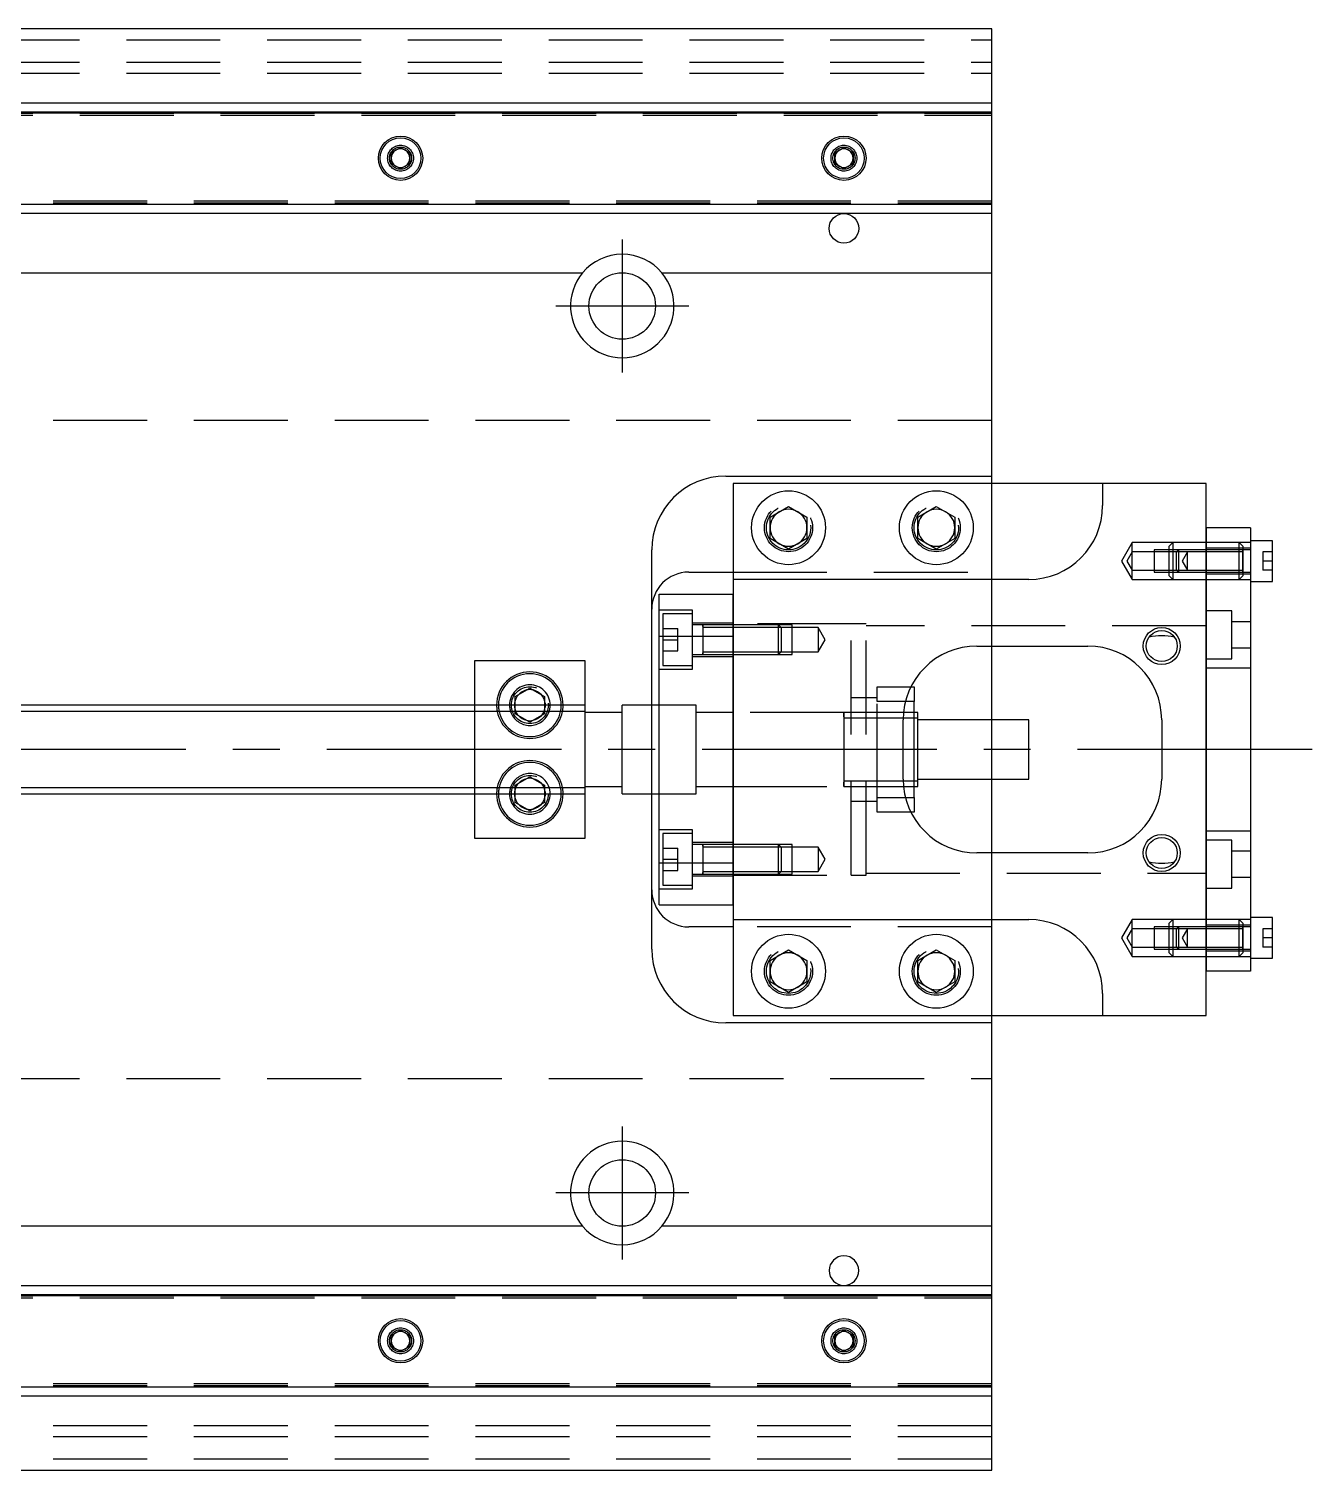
# Model space of a CAD drawing. Extents: x -10 to 660, y -250 to 102.
# Drawn here: x 329.7 to 503.4, y -97.5 to 97.5 of the extents above; entities that cross this region are included whole.
import ezdxf

# ---------------------------------------------------------------- set-up
doc = ezdxf.new("R2010")
doc.units = 0
doc.linetypes.add('CENTER', pattern=[50.8, 31.75, -6.35, 6.35, -6.35])
doc.linetypes.add('DASHED', pattern=[19.05, 12.7, -6.35])
doc.layers.get('0').update_dxf_attribs({"linetype": 'CONTINUOUS'})
doc.layers.add('CENTER', color=1, linetype='CENTER')

msp = doc.modelspace()

# ---------------------------------------------------------------- linework, layer by layer
at = {"color": 3, "linetype": 'DASHED'}
for p, q in [((0, 96), (460, 96)), ((0, 93), (460, 93)), ((0, 91.5), (460, 91.5)), ((298.5, 86.1), (460, 86.1)), ((305, 86.1147), (460, 86.1147)), ((298.5, 85.8), (460, 85.8)), ((378.5, 80), (378.516134, 80.21941)), ((441.477374, 80.25955), (441.5, 80)), ((460, 74.2), (298.5, 74.2)), ((460, 73.9), (298.5, 73.9)), ((460, 73.8853), (305, 73.8853)), ((460, 44.5), (0, 44.5)), ((460, 24), (460, 36)), ((435.477798, 30.364306), (435.5, 30)), ((455.477798, 30.364306), (455.5, 30)), ((479, 28), (477.556624, 25.5)), ((479, 26.75), (479, 28)), ((484.5, 28), (479, 28)), ((484.5, 28), (484, 27.5)), ((484, 23.5), (484, 27.5)), ((484.5, 28), (484.5, 23)), ((489, 28), (484.5, 28)), ((493.5, 28), (489, 28)), ((493.5, 27), (493.5, 28)), ((494, 27.5), (493.5, 28)), ((495, 28), (493.5, 28)), ((494, 27.5), (494, 27.140536)), ((477.556624, 25.5), (479, 23)), ((479, 26.75), (478.278312, 25.5)), ((478.278312, 25.5), (479, 24.25)), ((479, 24.25), (479, 26.75)), ((482, 26.75), (479, 26.75)), ((482, 26.999994), (482, 24.000006)), ((485.25, 26.999994), (482, 26.999994)), ((485, 26.75), (482, 26.75)), ((485.25, 27), (485, 26.75)), ((485, 24.25), (485, 26.75)), ((489, 26.75), (485, 26.75)), ((485.25, 27), (485.25, 24)), ((489, 27), (485.25, 27)), ((489, 26.999994), (485.25, 26.999994)), ((486.5, 26.75), (485.778312, 25.5)), ((485.778312, 25.5), (486.5, 24.25)), ((486.5, 24.25), (486.5, 26.75)), ((495, 27.25), (489, 27.25)), ((494, 27), (489, 27)), ((494, 26.75), (489, 26.75)), ((493.5, 26.75), (493.5, 27)), ((493.5, 24.25), (493.5, 26.75)), ((494, 27), (493.995, 27)), ((494, 27.140536), (494, 27)), ((494, 23.999994), (494, 27.000006)), ((494, 24.00051), (494, 27.000006)), ((494, 26.875392), (494, 27)), ((494, 27), (494, 26.875392)), ((494.005, 27), (494, 27)), ((495, 27), (494, 27)), ((494, 24.124608), (494, 26.875392)), ((494, 26.875392), (494, 25.498804)), ((494, 25.498804), (494, 24.124608)), ((496.7, 26.75), (496.7, 25.5)), ((498, 26.75), (496.7, 26.75)), ((498, 25.5), (496.7, 25.5)), ((496.7, 25.5), (496.7, 24.25)), ((425, 24), (460, 24)), ((460, 23), (460, 24)), ((479, 23), (479, 24.25)), ((479, 24.25), (482, 24.25)), ((482, 24.25), (485, 24.25)), ((482, 24.000006), (485.25, 24.000006)), ((484, 23.5), (484.5, 23)), ((485, 24.25), (489, 24.25)), ((485, 24.25), (485.25, 24)), ((485.25, 24.000006), (489, 24.000006)), ((485.25, 24), (489, 24)), ((489, 24.25), (494, 24.25)), ((489, 24), (494, 24)), ((489, 23.75), (495, 23.75)), ((493.5, 24), (493.5, 24.25)), ((493.5, 23), (493.5, 24)), ((493.5, 23), (494, 23.5)), ((493.995, 24), (494, 24)), ((494, 24), (494, 24.124608)), ((494, 24.124608), (494, 24)), ((494, 23.999994), (494, 24.00051)), ((494, 24), (494, 23.859464)), ((494, 24), (494.005, 24)), ((494, 24), (495, 24)), ((494, 23.859464), (494, 23.5)), ((498, 24.25), (496.7, 24.25)), ((460, 14), (460, 23)), ((479, 23), (484.5, 23)), ((484.5, 23), (489, 23)), ((489, 23), (493.5, 23)), ((493.5, 23), (495, 23)), ((425, 15.32971), (425, 21)), ((419.5, 18.849242), (415, 18.849242)), ((415.5, 18.349242), (415.5, 11.349242)), ((419.5, 18.349242), (415.5, 18.349242)), ((419.5, 10.849242), (419.5, 18.849242)), ((492.5, 18.75), (489, 18.75)), ((492.5, 12.25), (492.5, 18.75)), ((415.5, 16.349242), (417.5, 16.349242)), ((417.5, 14.849242), (417.5, 16.349242)), ((425, 17.099242), (419.5, 17.099242)), ((420.9, 16.849242), (419.5, 16.849242)), ((420.9, 16.849242), (420.895, 16.849242)), ((420.9, 16.849248), (420.9, 12.849238)), ((420.9, 16.849248), (420.9, 12.849238)), ((420.9, 16.849248), (420.9, 12.849238)), ((420.9, 16.849242), (420.9, 16.63278)), ((420.9, 16.632534), (420.9, 16.849242)), ((420.905, 16.849242), (420.9, 16.849242)), ((425, 16.849242), (420.9, 16.849242)), ((420.9, 16.63278), (420.9, 13.065704)), ((425, 16.499242), (420.9, 16.499242)), ((441, 17), (425, 17)), ((431.15, 16.849242), (425, 16.849242)), ((431.15, 16.849238), (425, 16.849238)), ((431.5, 16.499242), (425, 16.499242)), ((431.15, 12.849242), (431.15, 16.849242)), ((431.5, 16.499242), (431.15, 16.849242)), ((433, 16.849238), (431.15, 16.849238)), ((431.5, 16.499242), (431.5, 13.199242)), ((433, 16.499242), (431.5, 16.499242)), ((433, 12.849248), (433, 16.849238)), ((436.5, 16.499242), (433, 16.499242)), ((436.5, 16.499242), (436.5, 13.199242)), ((437.452628, 14.849242), (436.5, 16.499242)), ((441, -17), (441, 17)), ((443, 17), (441, 17)), ((443, -17), (443, 17)), ((489, 16.75), (443, 16.75)), ((495, 17.25), (492.5, 17.25)), ((415.5, 14.849242), (417.5, 14.849242)), ((417.5, 13.349242), (417.5, 14.849242)), ((436.5, 13.199242), (437.452628, 14.849242)), ((492.5, 13.75), (495, 13.75)), ((415.5, 13.349242), (417.5, 13.349242)), ((419.5, 12.849242), (420.9, 12.849242)), ((419.5, 12.599242), (425, 12.599242)), ((420.895, 12.849242), (420.9, 12.849242)), ((420.9, 13.199242), (425, 13.199242)), ((420.9, 12.849242), (420.9, 13.06591)), ((420.9, 13.065704), (420.9, 12.849242)), ((420.9, 12.849242), (420.905, 12.849242)), ((420.9, 12.849242), (425, 12.849242)), ((425, 13.199242), (431.5, 13.199242)), ((425, 12.849248), (431.15, 12.849248)), ((425, 12.849242), (431.15, 12.849242)), ((431.15, 12.849242), (431.5, 13.199242)), ((431.15, 12.849248), (433, 12.849248)), ((431.5, 13.199242), (433, 13.199242)), ((433, 13.199242), (436.5, 13.199242)), ((489, 12.25), (492.5, 12.25)), ((415, 10.849242), (419.5, 10.849242)), ((415.5, 11.349242), (419.5, 11.349242)), ((495, 11), (489, 11)), ((444.5, 8.5), (449.069714, 8.5)), ((444.5, 6.5), (444.5, 8.5)), ((390, 6), (390, 5.125)), ((395.5, 5.125), (395.5, 6)), ((399.5, 6), (399.5, 5.125)), ((399.983582, 6.286038), (400, 6)), ((414, -6), (414, 6)), ((420, 6), (415, 6)), ((420, -6), (420, 6)), ((444.5, 7), (441, 7)), ((444.5, -6.5), (444.5, 6.5)), ((448.317542, 6.5), (444.5, 6.5)), ((390, 5.125), (390, -5.125)), ((395.5, 4.8453), (395.5, 5.125)), ((397.5, 3.690598), (395.5, 4.8453)), ((399.5, 4.8453), (397.5, 3.690598)), ((399.5, 5.125), (399.5, 4.8453)), ((425, 5), (420, 5)), ((440.005, 5), (425, 5)), ((448.050126, 5), (439.995, 5)), ((440, 5.000006), (440, -5.000006)), ((440, 4.43509), (440, 5)), ((440, 5), (440, 4.435078)), ((440, 4.435078), (440, -4.43509)), ((448.003126, 4.25), (440, 4.25)), ((449.5, 5), (448.050126, 5)), ((460, -4), (460, 4)), ((395.5, -4.8453), (397.5, -3.690598)), ((397.5, -3.690598), (399.5, -4.8453)), ((390, -5.125), (390, -6)), ((395, -6), (395.018502, -5.696412)), ((395.5, -5.125), (395.5, -4.8453)), ((395.5, -6), (395.5, -5.125)), ((399.5, -4.8453), (399.5, -5.125)), ((399.5, -5.125), (399.5, -6)), ((420, -5), (425, -5)), ((425, -5), (440.005, -5)), ((439.995, -5), (448.050126, -5)), ((440, -4.25), (448.003126, -4.25)), ((440, -5), (440, -4.435078)), ((440, -4.43509), (440, -4.998998)), ((440, -4.998998), (440, -5)), ((448.050126, -5), (449.5, -5)), ((415, -6), (420, -6)), ((441, -7), (444.5, -7)), ((444.5, -6.5), (448.317542, -6.5)), ((444.5, -8.5), (444.5, -6.5)), ((449.069714, -8.5), (444.5, -8.5)), ((419.5, -10.849242), (415, -10.849242)), ((415.5, -11.349242), (415.5, -18.349242)), ((419.5, -11.349242), (415.5, -11.349242)), ((419.5, -18.849242), (419.5, -10.849242)), ((489, -11), (495, -11)), ((415.5, -13.349242), (417.5, -13.349242)), ((417.5, -14.849242), (417.5, -13.349242)), ((425, -12.599242), (419.5, -12.599242)), ((420.9, -12.849242), (419.5, -12.849242)), ((420.9, -12.849242), (420.895, -12.849242)), ((420.9, -12.849238), (420.9, -16.849248)), ((420.9, -12.849238), (420.9, -16.849248)), ((420.9, -12.849242), (420.9, -13.065704)), ((420.9, -13.06595), (420.9, -12.849242)), ((425, -12.849242), (420.9, -12.849242)), ((420.905, -12.849242), (420.9, -12.849242)), ((420.9, -13.065704), (420.9, -16.63278)), ((425, -13.199242), (420.9, -13.199242)), ((431.15, -12.849242), (425, -12.849242)), ((431.15, -12.849248), (425, -12.849248)), ((431.5, -13.199242), (425, -13.199242)), ((431.15, -16.849242), (431.15, -12.849242)), ((431.5, -13.199242), (431.15, -12.849242)), ((433, -12.849248), (431.15, -12.849248)), ((431.5, -13.199242), (431.5, -16.499242)), ((433, -13.199242), (431.5, -13.199242)), ((433, -16.849238), (433, -12.849248)), ((436.5, -13.199242), (433, -13.199242)), ((436.5, -13.199242), (436.5, -16.499242)), ((437.452628, -14.849242), (436.5, -13.199242)), ((492.5, -12.25), (489, -12.25)), ((492.5, -18.75), (492.5, -12.25)), ((415.5, -14.849242), (417.5, -14.849242)), ((417.5, -16.349242), (417.5, -14.849242)), ((425, -21), (425, -15.32971)), ((436.5, -16.499242), (437.452628, -14.849242)), ((460, -23), (460, -14)), ((495, -13.75), (492.5, -13.75)), ((415.5, -16.349242), (417.5, -16.349242)), ((419.5, -16.849242), (420.9, -16.849242)), ((419.5, -17.099242), (425, -17.099242)), ((420.895, -16.849242), (420.9, -16.849242)), ((420.9, -16.499242), (425, -16.499242)), ((420.9, -16.849242), (420.9, -16.632574)), ((420.9, -16.63278), (420.9, -16.849242)), ((420.9, -16.849242), (425, -16.849242)), ((420.9, -16.849242), (420.905, -16.849242)), ((425, -16.499242), (431.5, -16.499242)), ((425, -16.849238), (431.15, -16.849238)), ((425, -16.849242), (431.15, -16.849242)), ((425, -17), (441, -17)), ((431.15, -16.849242), (431.5, -16.499242)), ((431.15, -16.849238), (433, -16.849238)), ((431.5, -16.499242), (433, -16.499242)), ((433, -16.499242), (436.5, -16.499242)), ((441, -17), (443, -17)), ((443, -16.75), (489, -16.75)), ((492.5, -17.25), (495, -17.25)), ((415, -18.849242), (419.5, -18.849242)), ((415.5, -18.349242), (419.5, -18.349242)), ((489, -18.75), (492.5, -18.75)), ((460, -24), (460, -23)), ((479, -23), (477.556624, -25.5)), ((479, -24.25), (479, -23)), ((484.5, -23), (479, -23)), ((484.5, -23), (484, -23.5)), ((484.5, -23), (484.5, -28)), ((489, -23), (484.5, -23)), ((493.5, -23), (489, -23)), ((493.5, -24), (493.5, -23)), ((494, -23.5), (493.5, -23)), ((495, -23), (493.5, -23)), ((460, -24), (425, -24)), ((460, -36), (460, -24)), ((479, -24.25), (478.278312, -25.5)), ((479, -26.75), (479, -24.25)), ((482, -24.25), (479, -24.25)), ((482, -24.000006), (482, -26.999994)), ((485.25, -24.000006), (482, -24.000006)), ((485, -24.25), (482, -24.25)), ((484, -27.5), (484, -23.5)), ((485.25, -24), (485, -24.25)), ((485, -26.75), (485, -24.25)), ((489, -24.25), (485, -24.25)), ((485.25, -24), (485.25, -27)), ((489, -24), (485.25, -24)), ((489, -24.000006), (485.25, -24.000006)), ((486.5, -24.25), (485.778312, -25.5)), ((486.5, -26.75), (486.5, -24.25)), ((495, -23.75), (489, -23.75)), ((494, -24), (489, -24)), ((494, -24.25), (489, -24.25)), ((493.5, -24.25), (493.5, -24)), ((493.5, -26.75), (493.5, -24.25)), ((494, -24), (493.995, -24)), ((494, -23.5), (494, -23.859464)), ((494, -23.859464), (494, -24)), ((494, -26.99949), (494, -23.999994)), ((494, -24.124608), (494, -24)), ((494, -24), (494, -24.124608)), ((494.005, -24), (494, -24)), ((495, -24), (494, -24)), ((494, -26.875392), (494, -24.124608)), ((494, -24.124608), (494, -25.501196)), ((496.7, -24.25), (496.7, -25.5)), ((498, -24.25), (496.7, -24.25)), ((477.556624, -25.5), (479, -28)), ((478.278312, -25.5), (479, -26.75)), ((479, -28), (479, -26.75)), ((479, -26.75), (482, -26.75)), ((482, -26.75), (485, -26.75)), ((482, -26.999994), (485.25, -26.999994)), ((485, -26.75), (489, -26.75)), ((485, -26.75), (485.25, -27)), ((485.25, -26.999994), (489, -26.999994)), ((485.25, -27), (489, -27)), ((485.778312, -25.5), (486.5, -26.75)), ((489, -26.75), (494, -26.75)), ((489, -27), (494, -27)), ((489, -27.25), (495, -27.25)), ((493.5, -27), (493.5, -26.75)), ((493.5, -28), (493.5, -27)), ((493.995, -27), (494, -27)), ((494, -25.501196), (494, -26.875392)), ((494, -27), (494, -26.875392)), ((494, -26.875392), (494, -27)), ((494, -27.000006), (494, -26.99949)), ((494, -27), (494, -27.140536)), ((494, -27), (494.005, -27)), ((494, -27), (495, -27)), ((494, -27.140536), (494, -27.5)), ((498, -25.5), (496.7, -25.5)), ((496.7, -25.5), (496.7, -26.75)), ((498, -26.75), (496.7, -26.75)), ((479, -28), (484.5, -28)), ((484, -27.5), (484.5, -28)), ((484.5, -28), (489, -28)), ((489, -28), (493.5, -28)), ((493.5, -28), (494, -27.5)), ((493.5, -28), (495, -28)), ((435.477798, -29.635694), (435.5, -30)), ((455.477798, -29.635694), (455.5, -30)), ((0, -44.5), (460, -44.5)), ((298.5, -73.9), (460, -73.9)), ((305, -73.8853), (460, -73.8853)), ((298.5, -74.2), (460, -74.2)), ((378.5, -80), (378.516134, -79.78059)), ((441.477374, -79.74045), (441.5, -80)), ((460, -85.8), (298.5, -85.8)), ((460, -86.1), (298.5, -86.1)), ((460, -86.1147), (305, -86.1147)), ((460, -91.5), (0, -91.5)), ((460, -93), (0, -93)), ((460, -96), (0, -96))]:
    msp.add_line(p, q, dxfattribs=at)
at = {"color": 7, "linetype": 'CONTINUOUS'}
for p, q in [((460, 97.5), (305, 97.5)), ((460, 87.5), (460, 97.5)), ((305, 87.5), (460, 87.5)), ((305, 86.247728), (460, 86.247728)), ((460, 86.247728), (460, 87.5)), ((460, 73.752272), (460, 86.247728)), ((378.75, 80.721688), (380, 81.443376)), ((378.75, 79.278312), (378.75, 80.721688)), ((380, 81.443376), (381.25, 80.721688)), ((381.25, 80.721688), (381.25, 79.278312)), ((438.75, 80.721688), (440, 81.443376)), ((438.75, 79.278312), (438.75, 80.721688)), ((440, 81.443376), (441.25, 80.721688)), ((441.25, 80.721688), (441.25, 79.278312)), ((380, 78.556624), (378.75, 79.278312)), ((381.25, 79.278312), (380, 78.556624)), ((440, 78.556624), (438.75, 79.278312)), ((441.25, 79.278312), (440, 78.556624)), ((460, 73.752272), (305, 73.752272)), ((460, 72.5), (305, 72.5)), ((460, 72.5), (460, 73.752272)), ((460, 64.5), (460, 72.5)), ((305, 64.5), (404.638098, 64.5)), ((415.361902, 64.5), (460, 64.5)), ((460, 37), (460, 64.5)), ((424, 37), (460, 37)), ((425, 36), (425, 23)), ((475, 36), (425, 36)), ((460, 36), (460, 37)), ((475, 36), (475, 33)), ((489, 36), (475, 36)), ((489, 30), (489, 36)), ((430, 31.443376), (432.5, 32.886752)), ((430, 28.556624), (430, 31.443376)), ((432.5, 32.886752), (435, 31.443376)), ((435, 31.443376), (435, 28.556624)), ((450, 31.443376), (452.5, 32.886752)), ((450, 28.556624), (450, 31.443376)), ((452.5, 32.886752), (455, 31.443376)), ((455, 31.443376), (455, 28.556624)), ((495, 30), (489, 30)), ((489, 30), (489, -30)), ((489, -30), (489, 30)), ((495, 30), (495, -30)), ((432.5, 27.113248), (430, 28.556624)), ((435, 28.556624), (432.5, 27.113248)), ((452.5, 27.113248), (450, 28.556624)), ((455, 28.556624), (452.5, 27.113248)), ((498, 28.25), (495, 28.25)), ((498, 22.75), (498, 28.25)), ((414, 6), (414, 27)), ((419, 24), (425, 24)), ((425, 23), (425, 15.32971)), ((465, 23), (425, 23)), ((495, 22.75), (498, 22.75)), ((415, 21), (425, 21)), ((415, 15.32971), (415, 21)), ((415, -15.32971), (415, 15.32971)), ((415, 15.32971), (425, 15.32971)), ((425, -15.32971), (425, 15.32971)), ((425, 15.32971), (425, -15.32971)), ((458, 14), (473, 14)), ((460, 4), (460, 14)), ((405, 12), (390, 12)), ((390, 12), (390, 6)), ((405, 6), (405, 12)), ((395.5, 7.1547), (397.5, 8.309402)), ((397.5, 8.309402), (399.5, 7.1547)), ((449.069714, 8.5), (449.5, 8.5)), ((449.5, 8.5), (449.5, 6.5)), ((405, 6), (305, 6)), ((395.5, 6), (395.5, 7.1547)), ((399.5, 7.1547), (399.5, 6)), ((405, -6), (405, 6)), ((410, -6), (410, 6)), ((415, 6), (410, 6)), ((449.5, 6.5), (448.317542, 6.5)), ((449.5, -6.5), (449.5, 6.5)), ((410, 5), (405, 5)), ((448, -4), (448, 4)), ((449.5, 4.25), (448.003126, 4.25)), ((450, 5), (449.5, 5)), ((450, 4.25), (449.5, 4.25)), ((450, -5), (450, 5)), ((465, 4), (450, 4)), ((465, -4), (465, 4)), ((483, 4), (483, -4)), ((405, -5), (410, -5)), ((448.003126, -4.25), (449.5, -4.25)), ((449.5, -4.25), (450, -4.25)), ((449.5, -5), (450, -5)), ((450, -4), (465, -4)), ((460, -14), (460, -4)), ((305, -6), (405, -6)), ((390, -6), (390, -12)), ((395.5, -7.1547), (395.5, -6)), ((397.5, -8.309402), (395.5, -7.1547)), ((399.5, -7.1547), (397.5, -8.309402)), ((399.5, -6), (399.5, -7.1547)), ((405, -12), (405, -6)), ((410, -6), (415, -6)), ((414, -27), (414, -6)), ((448.317542, -6.5), (449.5, -6.5)), ((449.5, -6.5), (449.5, -8.5)), ((449.5, -8.5), (449.069714, -8.5)), ((390, -12), (405, -12)), ((415, -15.32971), (425, -15.32971)), ((415, -21), (415, -15.32971)), ((425, -15.32971), (425, -23)), ((473, -14), (458, -14)), ((415, -21), (425, -21)), ((425, -23), (465, -23)), ((425, -23), (425, -36)), ((498, -22.75), (495, -22.75)), ((498, -28.25), (498, -22.75)), ((425, -24), (419, -24)), ((430, -28.556624), (432.5, -27.113248)), ((432.5, -27.113248), (435, -28.556624)), ((450, -28.556624), (452.5, -27.113248)), ((452.5, -27.113248), (455, -28.556624)), ((430, -31.443376), (430, -28.556624)), ((435, -28.556624), (435, -31.443376)), ((450, -31.443376), (450, -28.556624)), ((455, -28.556624), (455, -31.443376)), ((495, -28.25), (498, -28.25)), ((495, -30), (489, -30)), ((489, -36), (489, -30)), ((432.5, -32.886752), (430, -31.443376)), ((435, -31.443376), (432.5, -32.886752)), ((452.5, -32.886752), (450, -31.443376)), ((455, -31.443376), (452.5, -32.886752)), ((475, -33), (475, -36)), ((460, -37), (424, -37)), ((425, -36), (475, -36)), ((460, -37), (460, -36)), ((460, -64.5), (460, -37)), ((475, -36), (489, -36)), ((404.638098, -64.5), (305, -64.5)), ((460, -64.5), (415.361902, -64.5)), ((460, -72.5), (460, -64.5)), ((305, -72.5), (460, -72.5)), ((305, -73.752272), (460, -73.752272)), ((460, -73.752272), (460, -72.5)), ((460, -86.247728), (460, -73.752272)), ((378.75, -79.278312), (380, -78.556624)), ((378.75, -80.721688), (378.75, -79.278312)), ((380, -78.556624), (381.25, -79.278312)), ((381.25, -79.278312), (381.25, -80.721688)), ((438.75, -79.278312), (440, -78.556624)), ((438.75, -80.721688), (438.75, -79.278312)), ((440, -78.556624), (441.25, -79.278312)), ((441.25, -79.278312), (441.25, -80.721688)), ((380, -81.443376), (378.75, -80.721688)), ((381.25, -80.721688), (380, -81.443376)), ((440, -81.443376), (438.75, -80.721688)), ((441.25, -80.721688), (440, -81.443376)), ((460, -86.247728), (305, -86.247728)), ((460, -87.5), (305, -87.5)), ((460, -87.5), (460, -86.247728)), ((460, -97.5), (460, -87.5)), ((305, -97.5), (460, -97.5))]:
    msp.add_line(p, q, dxfattribs=at)
at = {"color": 3, "linetype": 'CONTINUOUS'}
for p, q in [((405, 5.125), (305, 5.125)), ((305, -5.125), (405, -5.125))]:
    msp.add_line(p, q, dxfattribs=at)
at = {"color": 7, "linetype": 'CONTINUOUS'}
for centre, radius in [((380, 80), 3), ((380, 80), 2.75), ((440, 80), 3), ((440, 80), 2.75), ((440, 70.5), 2), ((410, 60), 4.5), ((432.5, 30), 5), ((452.5, 30), 5), ((483, 14), 2.1), ((483, -14), 2.1), ((432.5, -30), 5), ((452.5, -30), 5), ((410, -60), 4.5), ((380, -80), 3), ((380, -80), 2.75), ((440, -80), 3), ((440, -80), 2.75)]:
    msp.add_circle(centre, radius, dxfattribs=at)
at = {"color": 3, "linetype": 'DASHED'}
for centre, radius in [((380, 80), 1.75), ((380, 80), 1.5), ((440, 80), 1.75), ((440, 80), 1.5), ((432.5, 30), 3.25), ((452.5, 30), 3.25), ((432.5, 30), 3), ((452.5, 30), 3), ((397.5, 6), 2.5), ((397.5, -6), 2.5), ((432.5, -30), 3.25), ((432.5, -30), 3), ((452.5, -30), 3.25), ((452.5, -30), 3), ((380, -80), 1.75), ((380, -80), 1.5), ((440, -80), 1.75), ((440, -80), 1.5)]:
    msp.add_circle(centre, radius, dxfattribs=at)
at = {"color": 3, "linetype": 'CONTINUOUS'}
for centre in [(483, 14), (483, -14)]:
    msp.add_circle(centre, 2.5, dxfattribs=at)
at = {"color": 7, "linetype": 'CONTINUOUS'}
for centre, radius, start, end in [((380, 80), 1.25, 120, 180), ((380, 80), 1.25, 180, 240), ((380, 80), 1.25, 60, 120), ((380, 80), 1.25, 0, 60), ((380, 80), 1.25, 300, 0), ((440, 80), 1.25, 120, 180), ((440, 80), 1.25, 180, 240), ((440, 80), 1.25, 60, 120), ((440, 80), 1.25, 0, 60), ((440, 80), 1.25, 300, 0), ((380, 80), 1.25, 240, 300), ((440, 80), 1.25, 240, 300), ((410, 60), 7, 40.005201, 139.994799), ((410, 60), 7, 139.994799, 40.005201), ((424, 27), 10, 90, 180), ((432.5, 30), 2.5, 120, 180), ((432.5, 30), 2.5, 60, 120), ((432.5, 30), 2.5, 0, 60), ((452.5, 30), 2.5, 120, 180), ((452.5, 30), 2.5, 60, 120), ((452.5, 30), 2.5, 0, 60), ((465, 33), 10, 270, 0), ((432.5, 30), 2.5, 180, 240), ((432.5, 30), 2.5, 300, 0), ((452.5, 30), 2.5, 180, 240), ((452.5, 30), 2.5, 300, 0), ((432.5, 30), 2.5, 240, 300), ((452.5, 30), 2.5, 240, 300), ((419, 19), 5, 90, 180), ((458, 4), 10, 90, 180), ((473, 4), 10, 0, 90), ((483, 7.154514), 8.242272, 78.016948, 101.983052), ((397.5, 6), 4.5, 0, 180), ((397.5, 6), 4.25, 0, 180), ((397.5, 6), 2.1, 102.24721, 137.75279), ((397.5, 6), 2.1, 77.75279, 102.24721), ((397.5, 6), 2.1, 42.24721, 77.75279), ((397.5, 6), 2.1, 162.24721, 180), ((397.5, 6), 2.1, 180, 197.75279), ((397.5, 6), 2.1, 137.75279, 162.24721), ((397.5, 6), 2.1, 17.75279, 42.24721), ((397.5, 6), 2.1, 0, 17.75279), ((397.5, 6), 2.1, 342.24721, 0), ((397.5, 6), 2.1, 197.75279, 204.624318), ((397.5, 6), 2.1, 204.624318, 222.24721), ((397.5, 6), 2.1, 222.24721, 257.75279), ((397.5, 6), 2.1, 257.75279, 282.24721), ((397.5, 6), 2.1, 282.24721, 317.75279), ((397.5, 6), 2.1, 317.75279, 335.375682), ((397.5, 6), 2.1, 335.375682, 342.24721), ((397.5, -6), 2.1, 162.24721, 180), ((397.5, -6), 2.1, 155.375682, 162.24721), ((397.5, -6), 2.1, 137.75279, 155.375682), ((397.5, -6), 2.1, 102.24721, 137.75279), ((397.5, -6), 2.1, 77.75279, 102.24721), ((397.5, -6), 2.1, 42.24721, 77.75279), ((397.5, -6), 2.1, 24.624318, 42.24721), ((397.5, -6), 2.1, 17.75279, 24.624318), ((397.5, -6), 2.1, 0, 17.75279), ((458, -4), 10, 180, 270), ((473, -4), 10, 270, 0), ((397.5, -6), 4.5, 180, 0), ((397.5, -6), 4.25, 180, 0), ((397.5, -6), 2.1, 180, 197.75279), ((397.5, -6), 2.1, 197.75279, 222.24721), ((397.5, -6), 2.1, 222.24721, 257.75279), ((397.5, -6), 2.1, 282.24721, 317.75279), ((397.5, -6), 2.1, 317.75279, 342.24721), ((397.5, -6), 2.1, 342.24721, 0), ((397.5, -6), 2.1, 257.75279, 282.24721), ((483, -7.154514), 8.242272, 258.016948, 281.983052), ((419, -19), 5, 180, 270), ((465, -33), 10, 0, 90), ((424, -27), 10, 180, 270), ((432.5, -30), 2.5, 120, 180), ((432.5, -30), 2.5, 60, 120), ((432.5, -30), 2.5, 0, 60), ((452.5, -30), 2.5, 120, 180), ((452.5, -30), 2.5, 60, 120), ((452.5, -30), 2.5, 0, 60), ((432.5, -30), 2.5, 180, 240), ((432.5, -30), 2.5, 300, 0), ((452.5, -30), 2.5, 180, 240), ((452.5, -30), 2.5, 300, 0), ((432.5, -30), 2.5, 240, 300), ((452.5, -30), 2.5, 240, 300), ((410, -60), 7, 319.994799, 220.005201), ((410, -60), 7, 220.005201, 319.994799), ((440, -70.5), 2, 90, 270), ((440, -70.5), 2, 270, 90), ((380, -80), 1.25, 120, 180), ((380, -80), 1.25, 60, 120), ((380, -80), 1.25, 0, 60), ((440, -80), 1.25, 120, 180), ((440, -80), 1.25, 60, 120), ((440, -80), 1.25, 0, 60), ((380, -80), 1.25, 180, 240), ((380, -80), 1.25, 240, 300), ((380, -80), 1.25, 300, 0), ((440, -80), 1.25, 180, 240), ((440, -80), 1.25, 240, 300), ((440, -80), 1.25, 300, 0)]:
    msp.add_arc(centre, radius, start, end, dxfattribs=at)
at = {"color": 3, "linetype": 'DASHED'}
for centre, radius, start, end in [((397.5, 6), 2.75, 0, 180), ((397.5, 6), 4.5, 180, 191.212271), ((397.5, 6), 4.25, 180, 191.881156), ((397.5, 6), 2.75, 180, 198.553005), ((397.5, 6), 2.75, 341.446995, 0), ((397.5, 6), 4.25, 348.118844, 0), ((397.5, 6), 4.5, 348.787729, 0), ((397.5, 6), 4.5, 191.212271, 348.787729), ((397.5, 6), 4.25, 191.881156, 348.118844), ((397.5, 6), 2.75, 198.553005, 341.446995), ((397.5, -6), 4.5, 11.212271, 168.787729), ((397.5, -6), 4.25, 11.881156, 168.118844), ((397.5, -6), 2.75, 18.553005, 161.446995), ((397.5, -6), 4.5, 168.787729, 180), ((397.5, -6), 4.25, 168.118844, 180), ((397.5, -6), 2.75, 161.446995, 180), ((397.5, -6), 2.75, 0, 18.553005), ((397.5, -6), 4.25, 0, 11.881156), ((397.5, -6), 4.5, 0, 11.212271), ((397.5, -6), 2.75, 180, 0)]:
    msp.add_arc(centre, radius, start, end, dxfattribs=at)
at = {"layer": 'CENTER', "color": 1, "linetype": 'CENTER'}
for p, q in [((410, 69), (410, 51)), ((419, 60), (401, 60)), ((503.361871, 0), (-10.32213, 0)), ((410, -51), (410, -69)), ((419, -60), (401, -60))]:
    msp.add_line(p, q, dxfattribs=at)

doc.saveas('drawing.dxf')
